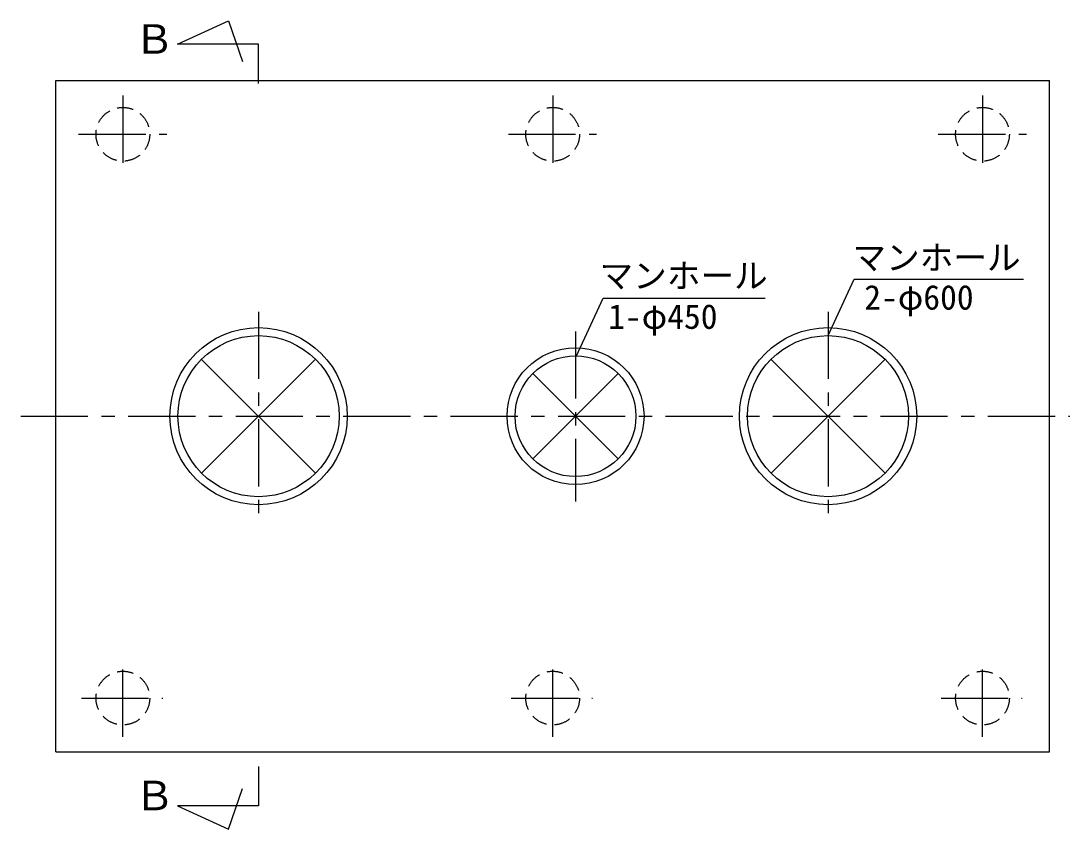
# Model space of a CAD drawing. Units: millimetres, scale not verified. Extents: x -14850 to 14850, y -10500 to 10500.
# Drawn here: x -10339 to -6463, y 4848 to 7859 of the extents above; entities that cross this region are included whole.
import ezdxf
from ezdxf.enums import TextEntityAlignment as Align

# ---------------------------------------------------------------- set-up
doc = ezdxf.new("R2010")
doc.units = ezdxf.units.MM
doc.header["$LTSCALE"] = 50
doc.linetypes.add('CHAIN1', pattern=[8, 5, -1, 1, -1])
doc.linetypes.add('DASHED1', pattern=[1.8, 1.2, -0.6])
doc.layers.add('0-0_機器', color=3, linetype='Continuous', lineweight=25)
doc.layers.add('0-1_空気管', color=3, linetype='Continuous', lineweight=25)
doc.styles.add('ＭＳ ゴシック', font='')
doc.styles.get('ＭＳ ゴシック').set_extended_font_data('MS Gothic')

msp = doc.modelspace()

# ---------------------------------------------------------------- linework, layer by layer
at = {"layer": '0-0_機器'}
for p, q in [((-9454.58, 7625.75), (-9454.58, 7772.12)), ((-9454.58, 5080.53), (-9454.58, 4934.17)), ((-9454.58, 4934.17), (-9756.08, 4934.17))]:
    msp.add_line(p, q, dxfattribs=at)
at = {"layer": '0-0_機器', "color": 2}
for p, q in [((-10209.58, 5135.94), (-10209.58, 7635.94)), ((-10209.58, 7635.94), (-6509.58, 7635.94))]:
    msp.add_line(p, q, dxfattribs=at)
at = {"layer": '0-0_機器', "color": 2, "linetype": 'CHAIN1'}
for p, q in [((-9959.58, 7579.9), (-9959.58, 7285.39)), ((-8359.58, 7579.9), (-8359.58, 7285.39)), ((-6759.59, 7579.9), (-6759.59, 7285.39)), ((-10124.34, 7435.94), (-9796.31, 7435.94)), ((-8524.34, 7435.94), (-8196.31, 7435.94)), ((-6924.34, 7435.94), (-6596.31, 7435.94)), ((-9959.58, 5191.98), (-9959.58, 5483.76)), ((-8359.58, 5191.98), (-8359.58, 5483.76)), ((-6759.59, 5191.98), (-6759.59, 5483.76)), ((-10114.01, 5335.94), (-9811.33, 5335.94)), ((-8514.01, 5335.94), (-8211.33, 5335.94)), ((-6914.01, 5335.94), (-6611.33, 5335.94))]:
    msp.add_line(p, q, dxfattribs=at)
at = {"layer": '0-0_機器'}
for points in [[(-9454.58, 7772.12), (-9756.08, 7772.12), (-9565.75, 7858.63), (-9513.85, 7707.23)], [(-9756.08, 4934.17), (-9565.75, 4847.65), (-9513.85, 4999.05)]]:
    msp.add_lwpolyline(points, dxfattribs=at)
at = {"layer": '0-0_機器', "color": 2}
msp.add_lwpolyline([(-10209.58, 5135.94), (-6509.58, 5135.94), (-6509.58, 7635.94)], dxfattribs=at)
at = {"layer": '0-0_機器', "color": 2, "linetype": 'DASHED1'}
for centre in [(-9959.58, 7435.94), (-8359.58, 7435.94), (-6759.59, 7435.94), (-9959.58, 5335.94), (-8359.58, 5335.94), (-6759.59, 5335.94)]:
    msp.add_circle(centre, 100, dxfattribs=at)
at = {"layer": '0-1_空気管', "color": 4}
for p, q in [((-7334.59, 6685.94), (-7237.36, 6895.91)), ((-7237.36, 6895.91), (-6606.8, 6895.91)), ((-8270.6, 6610.9), (-8171.2, 6825.58)), ((-8171.2, 6825.58), (-7568.31, 6825.58))]:
    msp.add_line(p, q, dxfattribs=at)
at = {"layer": '0-1_空気管', "linetype": 'CHAIN1'}
for p, q in [((-9454.58, 6774.56), (-9454.58, 5994.98)), ((-7334.59, 6774.56), (-7334.59, 5994.98)), ((-8274.58, 6701.31), (-8274.58, 6068.23)), ((-10339.45, 6385.94), (-6423.7, 6385.94))]:
    msp.add_line(p, q, dxfattribs=at)
at = {"layer": '0-1_空気管'}
for p, q in [((-9666.47, 6174.05), (-9242.45, 6598.07)), ((-9666.37, 6597.73), (-9242.45, 6173.81)), ((-7546.47, 6174.05), (-7122.45, 6598.07)), ((-7546.37, 6597.73), (-7122.45, 6173.81)), ((-8433.68, 6545.04), (-8115.48, 6226.84)), ((-8433.68, 6226.84), (-8115.49, 6545.04))]:
    msp.add_line(p, q, dxfattribs=at)
for centre, radius in [((-9454.58, 6385.94), 330), ((-7334.59, 6385.94), 330), ((-9454.58, 6385.94), 300), ((-7334.59, 6385.94), 300), ((-8274.58, 6385.94), 255), ((-8274.58, 6385.94), 225)]:
    msp.add_circle(centre, radius, dxfattribs=at)

# ---------------------------------------------------------------- texts
at = {"layer": '0-0_機器', "color": 4, "style": 'ＭＳ ゴシック'}
for p in [(-9917.67, 7702.79), (-9916.73, 4885.05)]:
    msp.add_text('Ｂ', height=110, dxfattribs=at).set_placement(p, align=Align.BOTTOM_LEFT)
at = {"layer": '0-1_空気管', "color": 4, "style": 'ＭＳ ゴシック'}
for s, p in [('マンホール', (-7243.7, 6903.47)), ('マンホール', (-8185.18, 6835.88)), ('2-φ600', (-7199.64, 6755.27)), ('1-φ450', (-8153.14, 6683.68))]:
    msp.add_text(s, height=91.79, dxfattribs=at).set_placement(p, align=Align.BOTTOM_LEFT)

doc.saveas('drawing.dxf')
